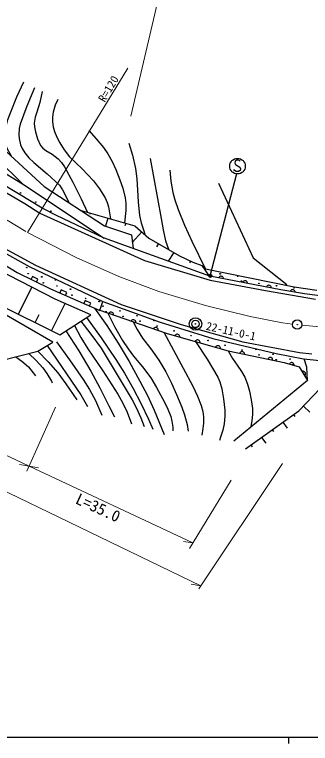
# Model space of a CAD drawing. Units: millimetres, scale not verified. Extents: x 40000 to 680000, y 20000 to 380000.
# Drawn here: x 124175 to 171519, y 204000 to 320690 of the extents above; entities that cross this region are included whole.
import ezdxf
from ezdxf.enums import TextEntityAlignment as Align

# ---------------------------------------------------------------- set-up
doc = ezdxf.new("R2010")
doc.units = ezdxf.units.MM
doc.header["$LTSCALE"] = 1000
doc.linetypes.add('CHAIN', pattern=[18.5, 12, -1.5, 3.5, -1.5])
for name, color, linetype, lineweight in [('M-BGD', 7, 'Continuous', 25), ('M-BGD-EXST', 7, 'Continuous', 25), ('M-BMK', 2, 'CHAIN', 13), ('M-BMK-SRVR', 3, 'Continuous', 25), ('M-STR-HTXT', 7, 'Continuous', 13), ('M-TTL-BAND', 7, 'Continuous', 25)]:
    doc.layers.add(name, color=color, linetype=linetype, lineweight=lineweight)
doc.styles.add('ＭＳ ゴシック', font='')
doc.styles.get('ＭＳ ゴシック').set_extended_font_data('MS Gothic')

msp = doc.modelspace()

# ---------------------------------------------------------------- linework, layer by layer
at = {"layer": 'M-BGD'}
for p, q in [((83501, 318933), (125462, 293587)), ((124797, 291971), (81983, 317570)), ((81508, 316775), (125796, 290423)), ((107308, 311282), (125462, 293587)), ((117091, 303988), (128934, 293157)), ((125462, 293587), (138515, 284900)), ((128934, 293157), (138551, 286849)), ((156796, 293672), (162334, 281730)), ((128573, 289690), (124797, 291971)), ((108065, 289551), (124574, 279401)), ((125796, 290423), (128232, 288916)), ((130902, 288511), (128573, 289690)), ((128232, 288916), (137064, 284872)), ((138425, 284933), (130902, 288511)), ((134814, 289300), (143393, 286878)), ((136244, 288896), (136206, 288761)), ((139104, 288089), (138737, 286788)), ((141963, 287282), (141843, 286857)), ((115250, 286612), (126636, 280329)), ((115981, 286836), (127498, 280557)), ((138551, 286849), (142865, 285440)), ((144513, 285892), (143019, 284194)), ((143393, 286878), (145634, 284906)), ((137064, 284872), (144941, 281296)), ((155417, 278791), (138425, 284933)), ((142865, 285440), (143138, 283229)), ((145634, 284906), (150579, 282089)), ((147183, 284024), (146888, 283480)), ((149654, 282616), (148775, 281191)), ((144941, 281296), (155459, 278190)), ((150579, 282089), (152708, 281025)), ((162334, 281730), (167743, 277489)), ((130662, 275118), (120486, 280366)), ((126636, 280329), (138274, 274777)), ((127498, 280557), (141226, 274250)), ((152316, 281221), (152186, 280932)), ((152708, 281025), (154116, 280493)), ((154116, 280493), (155324, 278825)), ((124574, 279401), (129934, 276785)), ((154466, 280010), (168926, 277078)), ((127024, 278762), (126804, 278312)), ((127922, 278323), (127024, 278762)), ((127703, 277874), (127922, 278323)), ((166792, 276643), (155417, 278791)), ((155459, 278190), (164332, 276494)), ((156892, 278624), (156842, 278536)), ((156954, 278694), (156892, 278624)), ((157047, 278757), (156954, 278694)), ((157135, 278789), (157047, 278757)), ((157235, 278803), (157135, 278789)), ((157361, 278779), (157235, 278803)), ((157449, 278730), (157361, 278779)), ((157519, 278668), (157449, 278730)), ((157582, 278574), (157519, 278668)), ((157615, 278486), (157582, 278574)), ((157628, 278386), (157615, 278486)), ((160714, 277897), (160665, 277809)), ((160776, 277966), (160714, 277897)), ((160870, 278030), (160776, 277966)), ((160958, 278062), (160870, 278030)), ((161058, 278076), (160958, 278062)), ((161184, 278052), (161058, 278076)), ((161272, 278002), (161184, 278052)), ((161341, 277940), (161272, 278002)), ((161405, 277847), (161341, 277940)), ((161437, 277759), (161405, 277847)), ((161451, 277659), (161437, 277759)), ((130301, 268258), (114017, 277635)), ((124790, 272725), (126936, 277040)), ((129934, 276785), (137829, 273323)), ((131609, 276597), (131408, 276139)), ((132525, 276195), (131609, 276597)), ((164537, 277170), (164488, 277081)), ((164599, 277239), (164537, 277170)), ((164693, 277303), (164599, 277239)), ((164780, 277335), (164693, 277303)), ((164881, 277349), (164780, 277335)), ((165006, 277325), (164881, 277349)), ((165095, 277275), (165006, 277325)), ((165164, 277213), (165095, 277275)), ((165228, 277120), (165164, 277213)), ((165260, 277032), (165228, 277120)), ((165274, 276932), (165260, 277032)), ((170568, 275977), (166792, 276643)), ((168488, 276604), (168395, 276539)), ((168575, 276637), (168488, 276604)), ((168675, 276652), (168575, 276637)), ((168801, 276630), (168675, 276652)), ((168890, 276582), (168801, 276630)), ((168961, 276521), (168890, 276582)), ((168926, 277078), (172525, 276576)), ((132324, 275737), (132525, 276195)), ((164332, 276494), (172349, 275102)), ((168334, 276469), (168286, 276380)), ((168395, 276539), (168334, 276469)), ((169026, 276428), (168961, 276521)), ((169059, 276341), (169026, 276428)), ((169074, 276241), (169059, 276341)), ((177914, 275009), (170568, 275977)), ((120806, 274706), (131431, 269422)), ((130103, 270083), (132259, 274418)), ((136367, 272616), (130662, 275118)), ((135473, 274902), (135273, 274444)), ((136389, 274500), (135473, 274902)), ((136188, 274042), (136389, 274500)), ((137829, 273323), (138299, 274768)), ((138274, 274777), (147495, 271470)), ((141226, 274250), (150841, 271082)), ((137663, 273395), (148588, 269636)), ((127447, 271404), (128085, 272687)), ((131431, 269422), (136367, 272616)), ((139305, 272918), (139244, 272838)), ((139376, 272978), (139305, 272918)), ((139478, 273028), (139376, 272978)), ((139569, 273048), (139478, 273028)), ((139670, 273047), (139569, 273048)), ((139792, 273005), (139670, 273047)), ((139872, 272944), (139792, 273005)), ((139932, 272873), (139872, 272944)), ((139982, 272771), (139932, 272873)), ((140001, 272680), (139982, 272771)), ((140001, 272579), (140001, 272680)), ((142891, 271690), (142830, 271609)), ((142963, 271750), (142891, 271690)), ((143064, 271799), (142963, 271750)), ((143156, 271819), (143064, 271799)), ((143257, 271818), (143156, 271819)), ((143378, 271777), (143257, 271818)), ((143458, 271715), (143378, 271777)), ((143519, 271644), (143458, 271715)), ((143568, 271542), (143519, 271644)), ((143588, 271451), (143568, 271542)), ((143587, 271350), (143588, 271451)), ((147495, 271470), (155912, 268848)), ((150841, 271082), (160711, 268315)), ((146478, 270461), (146416, 270380)), ((146549, 270521), (146478, 270461)), ((146651, 270571), (146549, 270521)), ((146742, 270590), (146651, 270571)), ((146843, 270589), (146742, 270590)), ((146964, 270548), (146843, 270589)), ((147045, 270486), (146964, 270548)), ((147105, 270415), (147045, 270486)), ((147155, 270314), (147105, 270415)), ((147174, 270222), (147155, 270314)), ((147173, 270121), (147174, 270222)), ((148588, 269636), (158352, 266873)), ((149887, 269368), (149831, 269285)), ((149955, 269432), (149887, 269368)), ((150054, 269488), (149955, 269432)), ((150144, 269512), (150054, 269488)), ((150245, 269517), (150144, 269512)), ((150368, 269482), (150245, 269517)), ((150452, 269425), (150368, 269482)), ((150516, 269357), (150452, 269425)), ((150571, 269258), (150516, 269357)), ((150596, 269168), (150571, 269258)), ((150600, 269067), (150596, 269168)), ((153142, 268447), (153085, 268364)), ((153210, 268511), (153142, 268447)), ((153309, 268566), (153210, 268511)), ((153399, 268591), (153309, 268566)), ((153500, 268595), (153399, 268591)), ((153623, 268561), (153500, 268595)), ((153707, 268504), (153623, 268561)), ((153771, 268436), (153707, 268504)), ((153826, 268337), (153771, 268436)), ((155912, 268848), (166022, 266439)), ((127902, 266804), (130301, 268258)), ((153850, 268247), (153826, 268337)), ((153855, 268146), (153850, 268247)), ((156397, 267526), (156340, 267442)), ((156465, 267590), (156397, 267526)), ((156563, 267645), (156465, 267590)), ((156654, 267670), (156563, 267645)), ((156755, 267674), (156654, 267670)), ((156878, 267639), (156755, 267674)), ((156961, 267583), (156878, 267639)), ((157025, 267515), (156961, 267583)), ((157081, 267416), (157025, 267515)), ((157105, 267326), (157081, 267416)), ((157110, 267225), (157105, 267326)), ((160711, 268315), (169771, 266596)), ((121756, 265241), (127902, 266804)), ((158352, 266873), (167333, 264985)), ((160257, 266571), (160206, 266483)), ((160320, 266639), (160257, 266571)), ((160415, 266701), (160320, 266639)), ((160503, 266731), (160415, 266701)), ((160604, 266743), (160503, 266731)), ((160729, 266717), (160604, 266743)), ((160816, 266666), (160729, 266717)), ((160885, 266602), (160816, 266666)), ((160947, 266507), (160885, 266602)), ((160977, 266419), (160947, 266507)), ((160989, 266319), (160977, 266419)), ((166022, 266439), (170415, 265589)), ((169771, 266596), (171739, 266358)), ((164747, 265626), (164696, 265539)), ((164811, 265695), (164747, 265626)), ((164906, 265757), (164811, 265695)), ((164994, 265787), (164906, 265757)), ((165094, 265799), (164994, 265787)), ((165220, 265772), (165094, 265799)), ((165307, 265721), (165220, 265772)), ((165375, 265658), (165307, 265721)), ((165437, 265563), (165375, 265658)), ((165468, 265475), (165437, 265563)), ((165479, 265374), (165468, 265475)), ((167333, 264985), (169728, 264294)), ((168272, 264897), (168204, 264834)), ((168371, 264952), (168272, 264897)), ((168461, 264976), (168371, 264952)), ((168562, 264980), (168461, 264976)), ((168685, 264944), (168562, 264980)), ((168768, 264887), (168685, 264944)), ((168832, 264819), (168768, 264887)), ((170415, 265589), (174093, 265211)), ((170946, 264248), (170495, 265581)), ((168204, 264834), (168146, 264750)), ((168887, 264720), (168832, 264819)), ((168911, 264630), (168887, 264720)), ((168915, 264528), (168911, 264630)), ((169687, 257262), (176682, 264679)), ((169728, 264294), (171064, 262129)), ((171064, 262129), (170946, 264248)), ((170284, 263575), (170186, 263552)), ((170378, 263576), (170284, 263575)), ((170488, 263550), (170378, 263576)), ((170570, 263507), (170488, 263550)), ((170648, 263442), (170570, 263507)), ((170606, 262871), (170671, 262949)), ((170715, 263333), (170648, 263442)), ((170671, 262949), (170714, 263032)), ((170714, 263032), (170740, 263142)), ((170738, 263235), (170715, 263333)), ((170740, 263142), (170738, 263235)), ((171064, 262129), (159247, 252376)), ((170386, 258004), (171437, 257013)), ((161145, 251181), (169687, 257262)), ((168833, 256654), (169042, 256359)), ((167124, 255438), (167817, 254464)), ((165416, 254222), (165622, 253932)), ((163708, 253005), (164388, 252049)), ((162000, 251789), (162202, 251505))]:
    msp.add_line(p, q, dxfattribs=at)
for points in [[(125578, 309862), (124501, 307491), (123442, 304900), (123012, 303661), (122653, 302308), (122554, 301585), (122566, 300577), (122667, 300028), (122937, 299283), (123699, 297945)], [(127362, 308980), (126134, 306028), (125059, 303147), (124921, 302438), (124865, 301441), (124912, 300830), (125135, 299852), (125404, 299228), (125826, 298547), (126469, 297769), (127254, 296994), (129383, 295187), (131338, 293353), (131860, 292625), (132335, 291747), (132851, 290588)], [(128583, 308372), (128191, 306624), (127730, 305064), (127494, 304285), (127325, 303311), (127348, 302700), (127508, 301918), (127837, 300801), (128317, 299734), (128715, 299302), (129193, 298937), (130199, 298318), (131169, 297594), (131693, 296998), (132139, 296325), (133503, 293832), (134825, 291197), (135857, 289005)], [(131070, 307104), (130687, 306178), (130350, 305055), (130239, 304261), (130233, 303523), (130335, 302726), (130542, 301950), (130924, 301050), (131409, 300175), (132119, 299038), (132948, 297933), (134968, 295997), (136804, 294057), (137760, 292767), (138672, 291330), (139008, 290609), (139223, 289924), (139512, 287974)], [(136034, 302137), (137257, 300810), (138397, 299419), (139093, 298393), (139782, 297173), (140388, 295884), (141041, 294206), (141475, 292891), (141856, 291335), (141954, 290504), (141961, 289310), (141779, 287334)], [(142482, 300102), (143021, 298169), (143500, 296026), (143721, 294367), (143849, 292571), (143943, 290692), (144162, 288502), (144427, 287347), (144792, 286203), (145083, 285391)], [(145856, 297636), (147636, 288028), (147932, 286247), (148349, 284469), (148781, 283113)], [(149022, 295794), (149207, 293997), (149497, 292223), (149814, 291010), (150337, 289495), (151385, 286955), (152551, 284408), (154744, 279954)], [(136972, 273698), (138927, 270914), (140777, 268095), (142495, 265163), (144215, 262016), (145422, 259711), (146538, 257364), (148091, 253461)], [(135680, 272172), (138023, 268929), (140379, 265482), (141762, 263278), (143158, 260849), (144390, 258468), (145584, 255935), (146323, 254307)], [(139083, 272907), (140177, 270757), (141456, 268492), (142335, 267160), (143220, 265999), (144623, 264300), (145961, 262508), (146899, 260980), (147855, 259214), (148579, 257799), (149191, 256319), (149364, 255620), (149482, 254628), (149518, 254026)], [(133750, 270923), (134798, 268987), (135888, 267183), (138305, 263635), (140689, 259935), (141491, 258474), (142177, 257017), (142887, 255171)], [(134792, 271597), (136391, 269540), (138023, 267268), (142977, 259017), (143637, 257759), (144368, 256115), (144931, 254716)], [(143145, 271501), (143791, 270254), (144627, 268897), (145992, 267171), (147264, 265386), (148356, 263473), (149272, 261668), (150110, 259852), (150933, 257811), (151350, 256611), (151769, 255067), (151954, 253972)], [(132396, 270046), (134443, 266841), (136402, 263586), (137844, 260934), (139279, 258073), (140141, 256298)], [(148051, 269821), (152691, 261218), (153465, 259589), (154055, 258090), (154306, 257123), (154415, 256262), (154415, 255258), (154320, 254421), (154120, 253370)], [(129405, 267715), (134759, 259795), (135862, 257919)], [(130864, 268313), (132987, 265407), (135140, 262274), (136142, 260677), (137108, 258925), (138163, 256550)], [(153142, 268348), (154997, 265501), (156710, 262647), (157017, 261914), (157346, 260768), (157616, 259181), (157804, 257376), (157830, 256372), (157737, 255184), (157519, 254174), (157149, 253029), (156960, 252506)], [(126448, 266434), (127621, 265331), (128697, 264152), (129355, 263226), (130065, 262016), (130211, 261753)], [(127909, 266808), (129567, 265071), (131075, 263334), (132398, 261577), (133577, 259842), (134130, 258998)], [(158382, 266867), (159065, 265645), (159813, 264543), (160506, 263559), (161030, 262632), (161450, 261509), (161754, 260406), (162045, 259036), (162226, 257640), (162250, 256648), (162152, 255654), (161994, 254716)], [(124361, 265903), (125355, 265204), (126422, 264300), (127524, 262872)]]:
    msp.add_lwpolyline(points, dxfattribs=at)
for centre, radius in [((125138, 292130), 50), ((127559, 290668), 50), ((129980, 289206), 50), ((126118, 280182), 50), ((126353, 279210), 50), ((155490, 278864), 250), ((155490, 278864), 150), ((155490, 278864), 50), ((157067, 279183), 50), ((128532, 278708), 50), ((128767, 277736), 50), ((130711, 278206), 50), ((159871, 278814), 50), ((160480, 278020), 50), ((130946, 277234), 50), ((133125, 276733), 50), ((163284, 277651), 50), ((166088, 277281), 50), ((168892, 276911), 50), ((133360, 275761), 50), ((135539, 275259), 50), ((137718, 274757), 50), ((138326, 274011), 50), ((138814, 273138), 50), ((141047, 273240), 50), ((141535, 272367), 50), ((143769, 272470), 50), ((144257, 271597), 50), ((146490, 271700), 50), ((146978, 270827), 50), ((149700, 270057), 50), ((152421, 269286), 50), ((155143, 268516), 50), ((157864, 267746), 50), ((160586, 266976), 50), ((162819, 267078), 50), ((163307, 266205), 50), ((165541, 266308), 50), ((166029, 265435), 50), ((168263, 265538), 50), ((168750, 264665), 50)]:
    msp.add_circle(centre, radius, dxfattribs=at)
at = {"layer": 'M-BGD-EXST'}
for p, q in [((159453, 297217), (159403, 296917)), ((159403, 296917), (159503, 296667)), ((159753, 297367), (159453, 297217)), ((159503, 296667), (160203, 296267)), ((159953, 297367), (159753, 297367)), ((160153, 297317), (159953, 297367)), ((160253, 297217), (160153, 297317)), ((155490, 278864), (159765, 295243)), ((159353, 295717), (159253, 295867)), ((159653, 295567), (159353, 295717)), ((160003, 295567), (159653, 295567)), ((160253, 295717), (160003, 295567)), ((160203, 296267), (160303, 296017)), ((160303, 296017), (160253, 295717))]:
    msp.add_line(p, q, dxfattribs=at)
for centre, radius in [((159853, 296417), 1250), ((155490, 278864), 250), ((155490, 278864), 150), ((155490, 278864), 50)]:
    msp.add_circle(centre, radius, dxfattribs=at)
at = {"layer": 'M-BMK'}
for p, q in [((79742, 313821), (126251, 285795)), ((126251, 285795), (134051, 281814)), ((134051, 281814), (140874, 278733)), ((140874, 278733), (147284, 276339)), ((147284, 276339), (154724, 274094)), ((154724, 274094), (161875, 272377)), ((161875, 272377), (167026, 271320)), ((167026, 271320), (168668, 271144)), ((170160, 270987), (176559, 270332))]:
    msp.add_line(p, q, dxfattribs=at)
at = {"layer": 'M-BMK-SRVR'}
for centre, radius in [((153121, 271164), 1000), ((153121, 271164), 600), ((153121, 271164), 40), ((169414, 271063), 750), ((169414, 271063), 30)]:
    msp.add_circle(centre, radius, dxfattribs=at)
at = {"layer": 'M-STR-HTXT'}
for p, q in [((142761, 304448), (149651, 333647)), ((126251, 285795), (142290, 312102)), ((61001, 279453), (126489, 248379)), ((59067, 275077), (153975, 229243)), ((126129, 247572), (130699, 257809)), ((126489, 248379), (124954, 248643)), ((167076, 248818), (153640, 228743)), ((126489, 248379), (128026, 248123)), ((126489, 248379), (152718, 236089)), ((152178, 235200), (158850, 246168)), ((152718, 236089), (151182, 236345)), ((153975, 229243), (152441, 229517))]:
    msp.add_line(p, q, dxfattribs=at)
at = {"layer": 'M-TTL-BAND'}
for p, q in [((40000, 205000), (579000, 205000)), ((168000, 205000), (168000, 204000))]:
    msp.add_line(p, q, dxfattribs=at)

# ---------------------------------------------------------------- texts
at = {"layer": 'M-BMK-SRVR', "style": 'ＭＳ ゴシック'}
msp.add_text('22-11-0-1', height=1320, rotation=347.6, dxfattribs=at).set_placement((154639, 269851), align=Align.BOTTOM_LEFT)
at = {"layer": 'M-STR-HTXT', "style": 'ＭＳ ゴシック'}
for s, height, rotation, p in [('R=120', 1320, 59.1, (138945, 306336)), ('L=35.0', 1833, 335.3, (133532, 241979))]:
    msp.add_text(s, height=height, rotation=rotation, dxfattribs=at).set_placement(p, align=Align.BOTTOM_LEFT)

doc.saveas('drawing.dxf')
